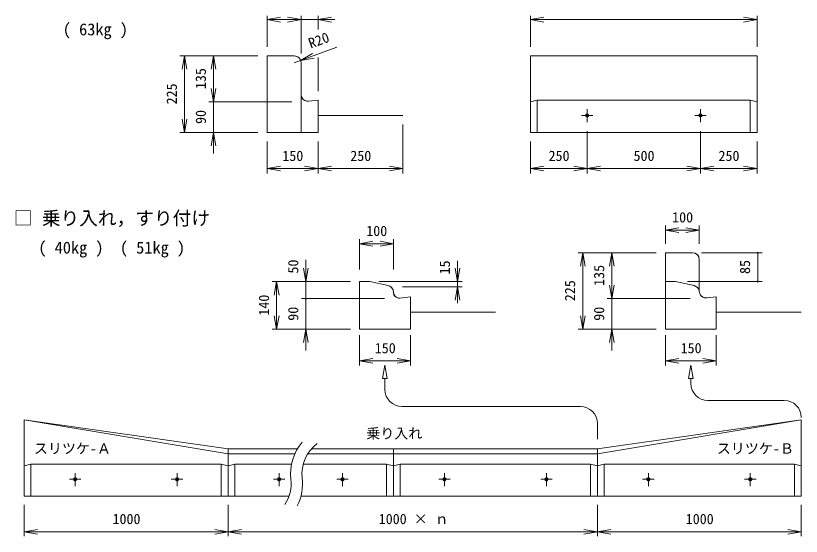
# Model space of a CAD drawing. Units: millimetres on the paper. Extents: x 40 to 502, y 22 to 376.
# Drawn here: x 361.4 to 487.5, y 225 to 308.5 of the extents above; entities that cross this region are included whole.
import ezdxf
from ezdxf.enums import TextEntityAlignment as Align

# ---------------------------------------------------------------- set-up
doc = ezdxf.new("R2010")
doc.units = ezdxf.units.MM
doc.layers.add('0_2', color=4, linetype='Continuous', lineweight=18)
doc.styles.add('ＭＳ ゴシック-5.0-0.0', font='')
doc.styles.get('ＭＳ ゴシック-5.0-0.0').set_extended_font_data('ＭＳ ゴシック-5.0-0.0')

msp = doc.modelspace()

# ---------------------------------------------------------------- linework, layer by layer
at = {"layer": '0_2'}
for p, q in [((401.718, 303.496), (401.718, 308.491)), ((401.718, 307.861), (403.868, 308.24)), ((401.718, 307.861), (407.174, 307.861)), ((401.718, 307.861), (403.868, 307.482)), ((407.174, 307.861), (405.025, 308.24)), ((407.174, 307.861), (405.025, 307.482)), ((407.174, 302.405), (407.174, 308.491)), ((407.174, 307.861), (409.903, 307.861)), ((409.903, 306.287), (409.903, 308.491)), ((409.903, 307.861), (412.052, 308.24)), ((409.903, 307.861), (412.61, 307.861)), ((409.903, 307.861), (412.052, 307.482)), ((444.006, 303.496), (444.006, 308.491)), ((444.006, 307.861), (446.156, 308.24)), ((444.006, 307.861), (480.381, 307.861)), ((444.006, 307.861), (446.156, 307.482)), ((480.381, 307.861), (478.232, 308.24)), ((480.381, 307.861), (478.232, 307.482)), ((480.381, 303.496), (480.381, 308.491)), ((406.083, 300.95), (412.903, 303.432)), ((387.734, 302.041), (400.263, 302.041)), ((388.461, 302.041), (388.082, 299.892)), ((388.461, 302.041), (388.461, 289.765)), ((388.461, 302.041), (388.84, 299.892)), ((393.121, 302.041), (392.742, 299.892)), ((393.121, 294.675), (393.121, 302.041)), ((393.121, 302.041), (393.5, 299.892)), ((407.109, 301.323), (408.999, 302.414)), ((407.109, 301.323), (409.258, 301.702)), ((409.903, 296.403), (409.903, 301.768)), ((393.121, 294.675), (392.742, 296.825)), ((393.121, 294.675), (393.5, 296.825)), ((392.394, 294.675), (405.719, 294.675)), ((393.121, 294.675), (393.121, 289.765)), ((453.1, 293.486), (453.1, 291.41)), ((471.288, 293.486), (471.288, 291.41)), ((388.461, 289.765), (388.082, 291.914)), ((388.461, 289.765), (388.84, 291.914)), ((452.187, 292.493), (454.03, 292.493)), ((470.375, 292.493), (472.217, 292.493)), ((423.543, 283.193), (423.543, 291.038)), ((387.734, 289.765), (400.263, 289.765)), ((393.121, 289.765), (392.742, 287.615)), ((393.121, 289.765), (393.121, 286.375)), ((393.121, 289.765), (393.5, 287.615)), ((453.1, 283.193), (453.1, 289.955)), ((471.288, 283.193), (471.288, 289.955)), ((401.718, 283.193), (401.718, 288.31)), ((409.903, 283.193), (409.903, 288.31)), ((444.006, 283.193), (444.006, 288.31)), ((480.381, 283.193), (480.381, 288.31)), ((401.718, 283.969), (403.868, 284.348)), ((401.718, 283.969), (409.903, 283.969)), ((401.718, 283.969), (403.868, 283.59)), ((409.903, 283.969), (407.753, 284.348)), ((409.903, 283.969), (407.753, 283.59)), ((409.903, 283.969), (412.052, 284.348)), ((409.903, 283.969), (423.543, 283.969)), ((409.903, 283.969), (412.052, 283.59)), ((423.543, 283.969), (421.394, 284.348)), ((423.543, 283.969), (421.394, 283.59)), ((444.006, 283.969), (446.156, 284.348)), ((444.006, 283.969), (453.1, 283.969)), ((444.006, 283.969), (446.156, 283.59)), ((453.1, 283.969), (450.951, 284.348)), ((453.1, 283.969), (450.951, 283.59)), ((453.1, 283.969), (455.25, 284.348)), ((453.1, 283.969), (471.288, 283.969)), ((453.1, 283.969), (455.25, 283.59)), ((471.288, 283.969), (469.138, 284.348)), ((471.288, 283.969), (469.138, 283.59)), ((471.288, 283.969), (473.437, 284.348)), ((480.381, 283.969), (471.288, 283.969)), ((471.288, 283.969), (473.437, 283.59)), ((480.381, 283.969), (478.232, 284.348)), ((480.381, 283.969), (478.232, 283.59)), ((465.663, 271.873), (465.663, 274.832)), ((465.663, 274.105), (467.812, 274.484)), ((465.663, 274.105), (471.119, 274.105)), ((465.663, 274.105), (467.812, 273.726)), ((471.119, 274.105), (468.97, 274.484)), ((471.119, 274.105), (468.97, 273.726)), ((471.119, 271.873), (471.119, 274.832)), ((416.556, 267.802), (416.556, 272.65)), ((422.013, 267.802), (422.013, 272.65)), ((416.556, 271.922), (418.706, 272.301)), ((416.556, 271.922), (422.013, 271.922)), ((416.556, 271.922), (418.706, 271.543)), ((422.013, 271.922), (419.863, 272.301)), ((422.013, 271.922), (419.863, 271.543)), ((451.678, 270.467), (464.208, 270.467)), ((452.406, 270.467), (452.027, 268.318)), ((452.406, 270.467), (452.406, 258.191)), ((452.406, 270.467), (452.785, 268.318)), ((457.066, 270.467), (456.687, 268.318)), ((457.066, 263.101), (457.066, 270.467)), ((457.066, 270.467), (457.445, 268.318)), ((471.483, 270.467), (481.213, 270.467)), ((480.486, 270.467), (480.486, 265.83)), ((407.96, 265.83), (407.96, 269.311)), ((432.295, 265.83), (432.295, 269.17)), ((407.96, 265.83), (407.581, 267.979)), ((407.96, 265.83), (408.339, 267.979)), ((432.295, 265.83), (431.916, 267.979)), ((432.295, 265.83), (432.674, 267.979)), ((402.535, 265.83), (415.101, 265.83)), ((403.262, 265.83), (402.883, 263.68)), ((403.262, 265.83), (403.262, 258.191)), ((403.262, 265.83), (403.641, 263.68)), ((407.96, 265.83), (407.96, 263.101)), ((419.648, 265.83), (433.023, 265.83)), ((423.468, 265.011), (433.023, 265.011)), ((432.295, 265.011), (431.916, 262.862)), ((432.295, 265.83), (432.295, 265.011)), ((432.295, 265.011), (432.295, 262.352)), ((432.295, 265.011), (432.674, 262.862)), ((457.066, 263.101), (456.687, 265.251)), ((457.066, 263.101), (457.445, 265.251)), ((465.663, 265.83), (467.3, 265.83)), ((467.3, 265.83), (470.272, 265.193)), ((481.213, 265.83), (469.244, 265.83)), ((407.232, 263.101), (420.558, 263.101)), ((407.96, 263.101), (407.96, 258.191)), ((456.338, 263.101), (469.664, 263.101)), ((457.066, 263.101), (457.066, 258.191)), ((403.262, 258.191), (402.883, 260.34)), ((403.262, 258.191), (403.641, 260.34)), ((452.406, 258.191), (452.027, 260.34)), ((452.406, 258.191), (452.785, 260.34)), ((402.535, 258.191), (415.101, 258.191)), ((407.96, 258.191), (407.581, 256.041)), ((407.96, 258.191), (407.96, 254.801)), ((407.96, 258.191), (408.339, 256.041)), ((451.678, 258.191), (464.208, 258.191)), ((457.066, 258.191), (456.687, 256.041)), ((457.066, 258.191), (457.066, 254.801)), ((457.066, 258.191), (457.445, 256.041)), ((416.556, 252.395), (416.556, 257.217)), ((424.741, 252.395), (424.741, 257.217)), ((465.663, 252.395), (465.663, 257.217)), ((473.847, 252.395), (473.847, 257.217)), ((416.556, 253.123), (418.706, 253.502)), ((416.556, 253.123), (424.741, 253.123)), ((416.556, 253.123), (418.706, 252.744)), ((420.649, 252.45), (420.27, 250.301)), ((420.649, 252.45), (421.028, 250.301)), ((424.741, 253.123), (422.591, 253.502)), ((424.741, 253.123), (422.591, 252.744)), ((465.663, 253.123), (467.812, 253.502)), ((465.663, 253.123), (473.847, 253.123)), ((465.663, 253.123), (467.812, 252.744)), ((469.755, 252.45), (469.376, 250.301)), ((469.755, 252.45), (470.134, 250.301)), ((473.847, 253.123), (471.698, 253.502)), ((473.847, 253.123), (471.698, 252.744)), ((420.27, 250.301), (421.028, 250.301)), ((420.649, 248.533), (420.649, 250.301)), ((469.376, 250.301), (470.134, 250.301)), ((469.755, 249.506), (469.755, 250.301)), ((472.483, 246.778), (484.76, 246.778)), ((423.377, 245.805), (452.022, 245.805)), ((362.721, 243.668), (395.459, 238.212)), ((487.488, 243.668), (454.75, 238.212)), ((454.75, 240.58), (454.75, 243.076)), ((406.18, 238.212), (395.459, 238.212)), ((454.75, 238.212), (408.236, 238.212)), ((370.906, 235.113), (370.906, 233.036)), ((387.275, 235.113), (387.275, 233.036)), ((403.643, 235.113), (403.643, 233.036)), ((413.828, 235.113), (413.828, 233.036)), ((430.197, 235.113), (430.197, 233.036)), ((446.566, 235.113), (446.566, 233.036)), ((462.935, 235.113), (462.935, 233.036)), ((479.303, 235.113), (479.303, 233.036)), ((371.819, 234.119), (369.976, 234.119)), ((388.188, 234.119), (386.345, 234.119)), ((402.73, 234.119), (404.573, 234.119)), ((412.915, 234.119), (414.758, 234.119)), ((429.284, 234.119), (431.127, 234.119)), ((445.653, 234.119), (447.495, 234.119)), ((462.021, 234.119), (463.864, 234.119)), ((478.39, 234.119), (480.233, 234.119)), ((362.721, 224.98), (362.721, 230.029)), ((395.459, 224.98), (395.459, 230.029)), ((454.75, 224.98), (454.75, 230.029)), ((487.488, 224.98), (487.488, 230.029)), ((362.721, 225.707), (364.871, 226.086)), ((395.459, 225.707), (393.31, 226.086)), ((395.459, 225.707), (397.608, 226.086)), ((454.75, 225.707), (452.601, 226.086)), ((454.75, 225.707), (456.9, 226.086)), ((487.488, 225.707), (485.338, 226.086)), ((362.721, 225.707), (395.459, 225.707)), ((362.721, 225.707), (364.871, 225.328)), ((395.459, 225.707), (393.31, 225.328)), ((395.459, 225.707), (454.75, 225.707)), ((395.459, 225.707), (397.608, 225.328)), ((454.75, 225.707), (452.601, 225.328)), ((454.75, 225.707), (487.488, 225.707)), ((454.75, 225.707), (456.9, 225.328)), ((487.488, 225.707), (485.338, 225.328))]:
    msp.add_line(p, q, dxfattribs=at)
at = {"layer": '0_2', "color": 2}
for p, q in [((406.083, 302.041), (401.718, 302.041)), ((401.718, 302.041), (401.718, 289.765)), ((444.006, 302.041), (480.381, 302.041)), ((444.006, 302.041), (444.006, 289.765)), ((480.381, 302.041), (480.381, 289.765)), ((407.174, 300.95), (407.174, 289.765)), ((408.374, 294.795), (409.903, 294.948)), ((409.903, 294.948), (409.903, 289.765)), ((445.098, 294.948), (444.006, 294.675)), ((445.098, 294.948), (479.29, 294.948)), ((445.098, 294.948), (445.098, 289.765)), ((479.29, 294.948), (480.381, 294.675)), ((479.29, 294.948), (479.29, 289.765)), ((409.903, 289.765), (401.718, 289.765)), ((444.006, 289.765), (480.381, 289.765)), ((470.028, 270.467), (465.663, 270.467)), ((465.663, 270.467), (465.663, 258.191)), ((471.119, 264.307), (471.119, 269.376)), ((416.556, 265.83), (416.556, 258.191)), ((416.556, 265.83), (418.193, 265.83)), ((418.193, 265.83), (421.15, 265.196)), ((422.013, 264.129), (422.013, 264.106)), ((423.013, 263.201), (424.741, 263.374)), ((424.741, 263.374), (424.741, 258.191)), ((472.319, 263.221), (473.847, 263.374)), ((473.847, 263.374), (473.847, 258.191)), ((424.741, 258.191), (416.556, 258.191)), ((473.847, 258.191), (465.663, 258.191)), ((362.721, 243.668), (362.721, 231.391)), ((362.721, 243.668), (395.459, 239.03)), ((487.488, 243.668), (454.75, 239.03)), ((487.488, 243.668), (487.488, 231.391)), ((395.459, 239.03), (395.459, 231.391)), ((406.605, 239.03), (395.459, 239.03)), ((454.75, 239.03), (408.853, 239.03)), ((422.013, 239.03), (422.013, 231.391)), ((454.75, 239.03), (454.75, 231.391)), ((363.813, 236.575), (362.721, 236.302)), ((394.368, 236.575), (363.813, 236.575)), ((363.813, 236.575), (363.813, 231.391)), ((394.368, 236.575), (394.368, 231.391)), ((394.368, 236.575), (395.459, 236.302)), ((396.55, 236.575), (395.459, 236.302)), ((396.55, 236.575), (405.659, 236.575)), ((396.55, 236.575), (396.55, 231.391)), ((407.525, 236.575), (420.921, 236.575)), ((420.921, 236.575), (420.921, 231.391)), ((420.921, 236.575), (422.013, 236.302)), ((423.104, 236.575), (422.013, 236.302)), ((423.104, 236.575), (423.104, 231.391)), ((423.104, 236.575), (453.659, 236.575)), ((453.659, 236.575), (453.659, 231.391)), ((453.659, 236.575), (454.75, 236.302)), ((455.841, 236.575), (454.75, 236.302)), ((455.841, 236.575), (486.396, 236.575)), ((455.841, 236.575), (455.841, 231.391)), ((486.396, 236.575), (487.488, 236.302)), ((486.396, 236.575), (486.396, 231.391)), ((395.459, 231.391), (362.721, 231.391)), ((405.248, 231.391), (395.459, 231.391)), ((454.75, 231.391), (407.154, 231.391)), ((454.75, 231.391), (487.488, 231.391))]:
    msp.add_line(p, q, dxfattribs=at)
at = {"layer": '0_2', "color": 7}
for p, q in [((401.718, 289.765), (401.718, 302.041)), ((401.718, 302.041), (406.083, 302.041)), ((406.083, 302.041), (406.366, 302.004)), ((406.366, 302.004), (406.629, 301.895)), ((406.629, 301.895), (406.855, 301.722)), ((406.855, 301.722), (407.028, 301.496)), ((407.028, 301.496), (407.137, 301.232)), ((407.137, 301.232), (407.174, 300.95)), ((407.174, 300.95), (407.174, 295.881)), ((407.174, 295.881), (407.216, 295.581)), ((407.216, 295.581), (407.339, 295.304)), ((407.339, 295.304), (407.533, 295.072)), ((407.533, 295.072), (407.784, 294.902)), ((407.784, 294.902), (408.072, 294.807)), ((408.072, 294.807), (408.374, 294.795)), ((408.374, 294.795), (409.903, 294.948)), ((409.903, 294.948), (409.903, 289.765)), ((409.903, 289.765), (401.718, 289.765)), ((470.028, 270.467), (465.663, 270.467)), ((465.663, 270.467), (465.663, 258.191)), ((470.365, 270.414), (470.028, 270.467)), ((470.669, 270.259), (470.365, 270.414)), ((470.911, 270.018), (470.669, 270.259)), ((471.066, 269.713), (470.911, 270.018)), ((471.119, 269.376), (471.066, 269.713)), ((471.119, 264.307), (471.119, 269.376)), ((416.556, 258.191), (416.556, 265.83)), ((416.556, 265.83), (418.193, 265.83)), ((418.193, 265.83), (421.15, 265.196)), ((421.15, 265.196), (421.428, 265.095)), ((421.428, 265.095), (421.669, 264.924)), ((421.669, 264.924), (421.855, 264.694)), ((421.855, 264.694), (421.973, 264.422)), ((421.973, 264.422), (422.013, 264.129)), ((422.013, 264.129), (422.013, 264.106)), ((422.013, 264.106), (422.063, 263.808)), ((422.063, 263.808), (422.208, 263.543)), ((471.179, 263.949), (471.119, 264.307)), ((471.354, 263.631), (471.179, 263.949)), ((471.623, 263.388), (471.354, 263.631)), ((422.208, 263.543), (422.432, 263.34)), ((422.432, 263.34), (422.711, 263.222)), ((422.711, 263.222), (423.013, 263.201)), ((423.013, 263.201), (424.741, 263.374)), ((424.741, 263.374), (424.741, 258.191)), ((471.957, 263.246), (471.623, 263.388)), ((472.319, 263.221), (471.957, 263.246)), ((473.847, 263.374), (472.319, 263.221)), ((473.847, 258.191), (473.847, 263.374)), ((424.741, 258.191), (416.556, 258.191)), ((465.663, 258.191), (473.847, 258.191))]:
    msp.add_line(p, q, dxfattribs=at)
at = {"layer": '0_2', "color": 3}
for p, q in [((409.903, 292.493), (423.543, 292.493)), ((424.741, 260.919), (438.381, 260.919)), ((473.847, 260.919), (487.488, 260.919))]:
    msp.add_line(p, q, dxfattribs=at)
at = {"layer": '0_2', "color": 2}
for centre, radius in [((453.1, 292.493), 0.273), ((453.1, 292.493), 0.182), ((471.288, 292.493), 0.273), ((471.288, 292.493), 0.182), ((453.1, 292.493), 0.0727), ((471.288, 292.493), 0.0727), ((480.486, 270.467), 0.0727), ((480.486, 265.83), 0.0727), ((407.96, 263.101), 0.0727), ((370.906, 234.119), 0.273), ((370.906, 234.119), 0.182), ((370.906, 234.119), 0.0727), ((387.275, 234.119), 0.273), ((387.275, 234.119), 0.182), ((387.275, 234.119), 0.0727), ((403.643, 234.119), 0.273), ((403.643, 234.119), 0.182), ((403.643, 234.119), 0.0727), ((413.828, 234.119), 0.273), ((413.828, 234.119), 0.182), ((413.828, 234.119), 0.0727), ((430.197, 234.119), 0.273), ((430.197, 234.119), 0.182), ((430.197, 234.119), 0.0727), ((446.566, 234.119), 0.273), ((446.566, 234.119), 0.182), ((446.566, 234.119), 0.0727), ((462.935, 234.119), 0.273), ((462.935, 234.119), 0.182), ((462.935, 234.119), 0.0727), ((479.303, 234.119), 0.273), ((479.303, 234.119), 0.182), ((479.303, 234.119), 0.0727)]:
    msp.add_circle(centre, radius, dxfattribs=at)
for centre, radius, start, end in [((406.083, 300.95), 1.091, 0, 90), ((408.266, 295.881), 1.091, 180, 275.71059), ((470.028, 269.376), 1.091, 0, 90), ((420.921, 264.129), 1.091, 0, 77.90524), ((422.922, 264.106), 0.909, 180, 275.71059), ((472.21, 264.307), 1.091, 180, 275.71059), ((413.285, 235.046), 7.778, 139.51483, 186.80141), ((413.285, 235.046), 5.959, 126.18862, 186.80141), ((399.645, 233.42), 5.959, 326.08684, 6.80141), ((399.645, 233.42), 7.778, 332.74571, 6.80141)]:
    msp.add_arc(centre, radius, start, end, dxfattribs=at)
at = {"layer": '0_2'}
for centre, radius, start, end in [((470.043, 264.126), 1.091, 9.57802, 77.90524), ((423.377, 248.533), 2.728, 180, 270), ((472.483, 249.506), 2.728, 180, 270), ((484.76, 244.05), 2.728, 0, 90), ((452.022, 243.076), 2.728, 0, 90)]:
    msp.add_arc(centre, radius, start, end, dxfattribs=at)

# ---------------------------------------------------------------- texts
at = {"layer": '0_2', "color": 7, "style": 'ＭＳ ゴシック-5.0-0.0'}
for s, height, p in [('      ( 63kg )', 1.924, (361.067, 304.768)), ('150', 1.65, (404.172, 284.696)), ('250', 1.65, (415.085, 284.696)), ('250', 1.65, (446.916, 284.697)), ('500', 1.65, (460.557, 284.697)), ('250', 1.65, (474.197, 284.697)), ('□ 乗り入れ，すり付け', 2.199, (361.067, 274.253)), ('100', 1.65, (466.753, 274.832)), ('100', 1.65, (417.647, 272.65)), ('\u3000 ( 40kg )  ( 51kg )', 1.924, (361.067, 269.753)), ('150', 1.65, (419.011, 253.85)), ('150', 1.65, (468.117, 253.85)), ('乗り入れ', 1.65, (417.648, 240.157)), ('スリツケ-Ａ', 1.65, (364.285, 237.741)), ('スリツケ-Ｂ', 1.65, (473.921, 237.741)), ('1000', 1.65, (376.908, 226.435)), ('1000 × ｎ', 1.65, (419.648, 226.435)), ('1000', 1.65, (468.937, 226.435))]:
    msp.add_text(s, height=height, dxfattribs=at).set_placement(p, align=Align.BOTTOM_LEFT)
for s, rotation, p in [('R20', 20, (408.893, 302.747)), ('135', 90, (392.393, 296.721)), ('225', 90, (387.733, 294.265)), ('90', 90, (392.393, 291.128)), ('50', 90, (407.232, 267.129)), ('15', 90, (431.568, 266.987)), ('85', 90, (479.758, 267.057)), ('135', 90, (456.337, 265.147)), ('225', 90, (451.677, 262.692)), ('140', 90, (402.535, 260.373)), ('90', 90, (407.231, 259.554)), ('90', 90, (456.337, 259.554))]:
    msp.add_text(s, height=1.65, rotation=rotation, dxfattribs=at).set_placement(p, align=Align.BOTTOM_LEFT)

doc.saveas('drawing.dxf')
